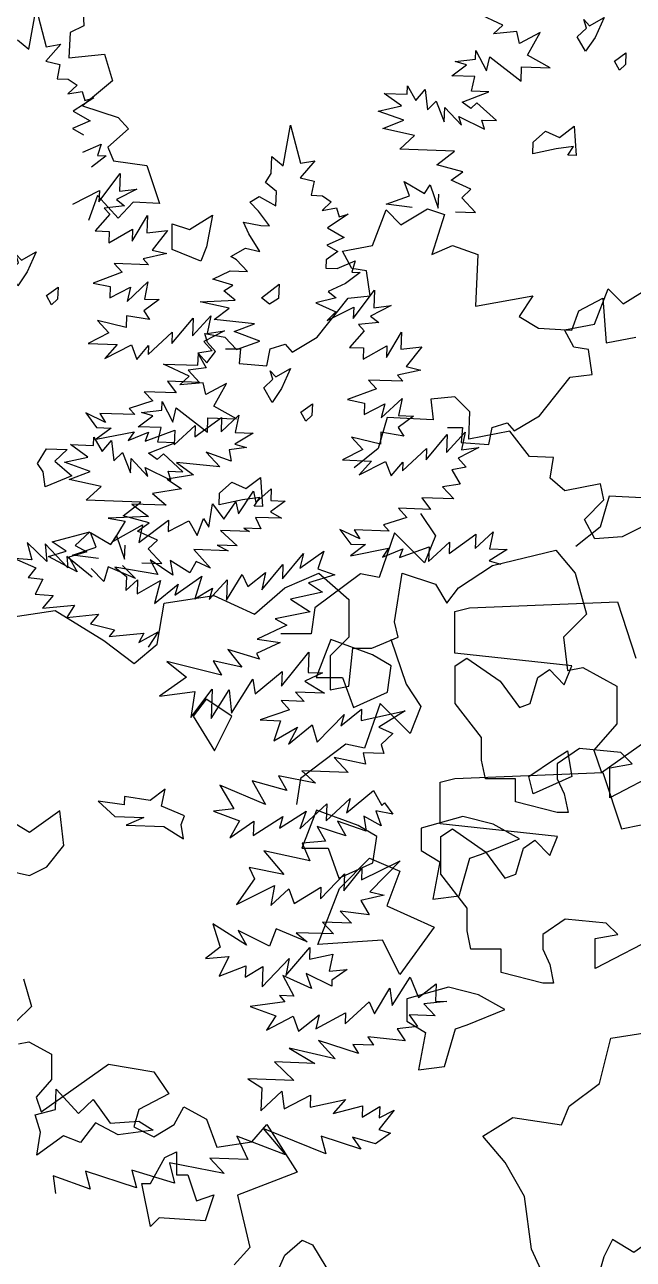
# Model space of a CAD drawing. Header units: inches. Extents: x -11 to 128, y 7 to 56.
# Drawn here: x 19.583 to 19.834, y 22.766 to 23.276 of the extents above; entities that cross this region are included whole.
import ezdxf

# ---------------------------------------------------------------- set-up
doc = ezdxf.new("R2010")
doc.units = ezdxf.units.IN
doc.header["$MEASUREMENT"] = 0
doc.layers.add('CAY', color=94, linetype='Continuous')
doc.layers.add('CAY-3', color=61, linetype='Continuous')
picture_1 = doc.add_image_def('image1.jpg', size_in_pixel=(1680, 1093))

# ---------------------------------------------------------------- blocks, each defined once
blk = doc.blocks.new('A$C76451831')
at = {"layer": 'CAY'}
for p, q in [((2471.8, 2031.9), (2478.5, 2069.3)), ((2478.5, 2069.3), (2487.7, 2034.1)), ((2460.6, 2024.6), (2461.2, 2040.4)), ((2461.2, 2040.4), (2471.8, 2031.9)), ((2500.9, 2036.3), (2487.3, 2020.9)), ((2487.7, 2034.1), (2500.9, 2036.3)), ((2455.4, 2016.6), (2460.6, 2024.6)), ((2465.5, 2008.1), (2455.4, 2016.6)), ((2487.3, 2020.9), (2500.3, 2017.8)), ((2500.3, 2017.8), (2497.6, 2004.7)), ((2441.2, 1998.5), (2449.5, 2003.7)), ((2449.5, 2003.7), (2465, 1995)), ((2465, 1995), (2465.5, 2008.1)), ((2497.6, 2004.7), (2508, 2004.3)), ((2508, 2004.3), (2515.9, 1998.6)), ((2449, 1990.1), (2441.2, 1998.5)), ((2459, 1976.6), (2449, 1990.1)), ((2515.9, 1998.6), (2507.5, 1990.8)), ((2507.5, 1990.8), (2520.7, 1993)), ((2520.7, 1993), (2523.1, 1984.8)), ((2435.1, 1980.1), (2451.3, 1976.8)), ((2440.1, 1969.1), (2435.1, 1980.1)), ((2451.3, 1976.8), (2459, 1976.6)), ((2531.4, 1987.2), (2512.4, 1974.7)), ((2523.1, 1984.8), (2531.4, 1987.2)), ((2450.4, 1952.9), (2440.1, 1969.1)), ((2527.9, 1966), (2511.8, 1958.9)), ((2512.4, 1974.7), (2527.9, 1966)), ((2423.5, 1948.4), (2437, 1956)), ((2437, 1956), (2450.4, 1952.9)), ((2511.8, 1958.9), (2522, 1953.1)), ((2428.9, 1945.4), (2423.5, 1948.4)), ((2438.9, 1934.7), (2428.9, 1945.4)), ((2511.3, 1945.3), (2511.1, 1937.6)), ((2522, 1953.1), (2511.3, 1945.3)), ((2521.5, 1937.2), (2538.1, 1944.4)), ((2538.1, 1944.4), (2535, 1934)), ((2407, 1927.6), (2423.1, 1935.2)), ((2423.1, 1935.2), (2438.9, 1934.7)), ((2511.1, 1937.6), (2521.5, 1937.2)), ((2542.7, 1933.8), (2529.2, 1923.4)), ((2535, 1934), (2542.7, 1933.8)), ((2425.3, 1922), (2407, 1927.6)), ((2417, 1916.8), (2425.3, 1922)), ((2529.2, 1923.4), (2513.1, 1916.2)), ((2395.4, 1906.7), (2427.6, 1908.3)), ((2427.6, 1908.3), (2417, 1916.8)), ((2520.6, 1910.5), (2501.8, 1905.7)), ((2513.1, 1916.2), (2520.6, 1910.5)), ((2536.2, 1891.4), (2555.7, 1917.4)), ((2555.7, 1917.4), (2555.1, 1901.1)), ((2421.9, 1900.8), (2395.4, 1906.7)), ((2408.4, 1890.4), (2421.9, 1900.8)), ((2501.8, 1905.7), (2520.1, 1897.4)), ((2512.1, 1889.5), (2536.6, 1901.8)), ((2520.1, 1897.4), (2512.1, 1889.5)), ((2536.6, 1901.8), (2536.2, 1891.4)), ((2571.1, 1903.3), (2552.1, 1893.5)), ((2555.1, 1901.1), (2571.1, 1903.3)), ((2445.4, 1886.4), (2408.4, 1890.4)), ((2426.6, 1879.3), (2445.4, 1886.4)), ((2559.6, 1887.8), (2541, 1885.8)), ((2541, 1885.8), (2546.2, 1880.1)), ((2552.1, 1893.5), (2559.6, 1887.8)), ((2402.2, 1869.3), (2399.8, 1877.6)), ((2399.8, 1877.6), (2418.2, 1874.2)), ((2418.2, 1874.2), (2428.7, 1862.9)), ((2450.3, 1870.4), (2426.6, 1879.3)), ((2546.2, 1880.1), (2532.6, 1864.8)), ((2566.7, 1855.4), (2580.6, 1878.9)), ((2580.6, 1878.9), (2580.1, 1863.1)), ((2409.6, 1860.9), (2402.2, 1869.3)), ((2428.7, 1862.9), (2450.3, 1870.4)), ((2532.6, 1864.8), (2545.7, 1864.3)), ((2545.3, 1853.9), (2567, 1866.3)), ((2545.7, 1864.3), (2545.3, 1853.9)), ((2567, 1866.3), (2566.7, 1855.4)), ((2580.1, 1863.1), (2599.2, 1865.2)), ((2599.2, 1865.2), (2585, 1847.1)), ((2393.3, 1848.3), (2393.7, 1859.2)), ((2393.7, 1859.2), (2401.6, 1850.7)), ((2401.6, 1850.7), (2409.6, 1860.9)), ((2361.6, 1849.4), (2393.3, 1848.3)), ((2385.3, 1838.2), (2361.6, 1849.4)), ((2598.4, 1843.9), (2577, 1839.2)), ((2585, 1847.1), (2598.4, 1843.9)), ((2376.8, 1830.3), (2385.3, 1838.2)), ((2398.2, 1832.3), (2376.8, 1830.3)), ((2400.5, 1821.3), (2398.2, 1832.3)), ((2419.5, 1831.5), (2400.5, 1821.3)), ((2407.9, 1810.6), (2419.5, 1831.5)), ((2581.8, 1833.6), (2550.1, 1834.7)), ((2550.1, 1834.7), (2557.5, 1826.7)), ((2577, 1839.2), (2581.8, 1833.6)), ((2557.5, 1826.7), (2530.9, 1816.8)), ((2562, 1799.8), (2581.2, 1817.7)), ((2581.2, 1817.7), (2577.9, 1802)), ((2341.5, 1804.8), (2360.1, 1806.9)), ((2360.1, 1806.9), (2360.4, 1815)), ((2360.4, 1815), (2370.2, 1796.1)), ((2370.2, 1796.1), (2373.4, 1809.1)), ((2373.4, 1809.1), (2402, 1786.8)), ((2428.8, 1799), (2407.9, 1810.6)), ((2530.9, 1816.8), (2546.6, 1813.5)), ((2546.6, 1813.5), (2546.3, 1803.1)), ((2546.3, 1803.1), (2565.2, 1812.8)), ((2565.2, 1812.8), (2562, 1799.8)), ((2338.3, 1791.8), (2351.8, 1801.7)), ((2351.8, 1801.7), (2341.5, 1804.8)), ((2402, 1786.8), (2402.5, 1799.9)), ((2402.5, 1799.9), (2428.8, 1799)), ((2591.5, 1801.5), (2577.6, 1791.1)), ((2577.9, 1802), (2591.5, 1801.5)), ((2359.6, 1791), (2338.3, 1791.8)), ((2356.4, 1777.5), (2359.6, 1791)), ((2561.5, 1786.7), (2561.2, 1775.8)), ((2582.7, 1783.2), (2561.5, 1786.7)), ((2577.6, 1791.1), (2582.7, 1783.2)), ((2603.3, 1761.2), (2622.6, 1784.5)), ((2622.1, 1768.2), (2639, 1786.7)), ((2622.6, 1784.5), (2622.1, 1768.2)), ((2639, 1786.7), (2635.8, 1770.5)), ((2292, 1763.9), (2276.1, 1775.3)), ((2276.1, 1775.3), (2297.4, 1774.6)), ((2297.4, 1774.6), (2297.7, 1782.3)), ((2297.7, 1782.3), (2305.3, 1768.9)), ((2305.3, 1768.9), (2313.9, 1779)), ((2313.9, 1779), (2315.9, 1760.3)), ((2347.9, 1767.4), (2372.2, 1777)), ((2372.2, 1777), (2356.4, 1777.5)), ((2561.2, 1775.8), (2534.7, 1782.2)), ((2534.7, 1782.2), (2545.1, 1770.9)), ((2651.7, 1772.6), (2632.8, 1762.9)), ((2635.8, 1770.5), (2651.7, 1772.6)), ((2270.6, 1759.2), (2292, 1763.9)), ((2315.9, 1760.3), (2323.9, 1768.2)), ((2323.9, 1768.2), (2331.4, 1749.4)), ((2331.4, 1749.4), (2331.9, 1762.5)), ((2331.9, 1762.5), (2347.1, 1746.1)), ((2355.9, 1761.7), (2347.9, 1767.4)), ((2361.5, 1766.9), (2355.9, 1761.7)), ((2379.5, 1750.4), (2361.5, 1766.9)), ((2545.1, 1770.9), (2526.2, 1761.2)), ((2526.2, 1761.2), (2552.9, 1760.2)), ((2581.6, 1751.1), (2603.6, 1771.6)), ((2603.6, 1771.6), (2603.3, 1761.2)), ((2632.8, 1762.9), (2640.2, 1754.5)), ((2294.3, 1750.7), (2270.6, 1759.2)), ((2275, 1743.2), (2294.3, 1750.7)), ((2347.1, 1746.1), (2344.7, 1754.4)), ((2344.7, 1754.4), (2368.3, 1742.7)), ((2365.9, 1750.9), (2379.5, 1750.4)), ((2368.3, 1742.7), (2365.9, 1750.9)), ((2552.9, 1760.2), (2541.6, 1747.5)), ((2541.6, 1747.5), (2566, 1759.8)), ((2566, 1759.8), (2571, 1746.5)), ((2571, 1746.5), (2581.9, 1759.2)), ((2581.9, 1759.2), (2581.6, 1751.1)), ((2640.2, 1754.5), (2627, 1752.2)), ((2627, 1752.2), (2634.6, 1738.8)), ((2304.2, 1736.7), (2275, 1743.2)), ((2634.6, 1738.8), (2618.3, 1736.6)), ((2290.6, 1724.1), (2304.2, 1736.7)), ((2618.3, 1736.6), (2628.7, 1725.4)), ((2340.9, 1722.3), (2290.6, 1724.1)), ((2324.6, 1709.7), (2340.9, 1722.3)), ((2577.7, 1716.8), (2585.5, 1708.3)), ((2607.1, 1715.7), (2577.7, 1716.8)), ((2628.7, 1725.4), (2599.3, 1726.4)), ((2599.3, 1726.4), (2607.1, 1715.7)), ((2348.4, 1703.5), (2324.6, 1709.7)), ((2585.5, 1708.3), (2564, 1701.4)), ((2294.6, 1694.5), (2313.2, 1683.4)), ((2299.6, 1681.1), (2294.6, 1694.5)), ((2337.7, 1695.7), (2348.4, 1703.5)), ((2356, 1687.3), (2337.7, 1695.7)), ((2524, 1697.3), (2533.9, 1683.8)), ((2542.3, 1688.5), (2524, 1697.3)), ((2569.2, 1695.7), (2537.1, 1696.9)), ((2537.1, 1696.9), (2542.3, 1688.5)), ((2564, 1701.4), (2569.2, 1695.7)), ((2624.3, 1675.2), (2648.9, 1693)), ((2648.4, 1679.8), (2664.8, 1695.1)), ((2648.9, 1693), (2648.4, 1679.8)), ((2664.8, 1695.1), (2661.6, 1679.4)), ((2236.3, 1685.2), (2240.6, 1669.3)), ((2254.4, 1667.9), (2236.3, 1685.2)), ((2252.8, 1684.1), (2254.4, 1667.9)), ((2273.6, 1662), (2252.8, 1684.1)), ((2278, 1673.7), (2299.6, 1681.1)), ((2313.2, 1683.4), (2318.5, 1691.4)), ((2318.5, 1691.4), (2325.9, 1669.8)), ((2325.9, 1669.8), (2326.4, 1682.9)), ((2347.5, 1679.5), (2356, 1687.3)), ((2547.5, 1683.4), (2533.6, 1673)), ((2533.9, 1683.8), (2547.5, 1683.4)), ((2578.8, 1671.4), (2605.9, 1681.3)), ((2605.4, 1667.7), (2624.6, 1685.6)), ((2605.9, 1681.3), (2605.4, 1667.7)), ((2624.6, 1685.6), (2624.3, 1675.2)), ((2224.6, 1670.4), (2244.1, 1661.9)), ((2240.6, 1669.3), (2224.6, 1670.4)), ((2272.6, 1672.4), (2273.6, 1662)), ((2295.9, 1653.3), (2272.6, 1672.4)), ((2301.9, 1670.6), (2278, 1673.7)), ((2360.2, 1665.9), (2347.5, 1679.5)), ((2533.6, 1673), (2568.7, 1679.9)), ((2568.7, 1679.9), (2563, 1671.9)), ((2563, 1671.9), (2581.8, 1679.4)), ((2581.8, 1679.4), (2578.8, 1671.4)), ((2677.9, 1678.8), (2661.2, 1668.5)), ((2661.6, 1679.4), (2677.9, 1678.8)), ((2664.3, 1664.1), (2722.6, 1678.3)), ((2722.6, 1678.3), (2740.3, 1657)), ((2244.1, 1661.9), (2237.2, 1653)), ((2306.7, 1649.3), (2295.1, 1661.4)), ((2310.8, 1662.9), (2306.7, 1649.3)), ((2336, 1652.2), (2310.8, 1662.9)), ((2323.9, 1664.2), (2336, 1652.2)), ((2341.7, 1666.5), (2360.2, 1665.9)), ((2633, 1643.5), (2664.3, 1664.1)), ((2661.2, 1668.5), (2672, 1665.4)), ((2237.2, 1653), (2250.5, 1651.6)), ((2250.5, 1651.6), (2243.7, 1637.7)), ((2473.2, 1643.5), (2504.5, 1657)), ((2504.5, 1657), (2532.2, 1632.9)), ((2574, 1612.2), (2581.1, 1657)), ((2581.1, 1657), (2611.8, 1647)), ((2611.8, 1647), (2622.4, 1629.3)), ((2740.3, 1657), (2750.9, 1619.3)), ((2243.7, 1637.7), (2260.2, 1636.6)), ((2260.2, 1636.6), (2250.4, 1624.7)), ((2362.4, 1629.3), (2407.8, 1636.4)), ((2407.8, 1636.4), (2445.5, 1619.3)), ((2445.5, 1619.3), (2473.2, 1643.5)), ((2622.4, 1629.3), (2633, 1643.5)), ((2250.4, 1624.7), (2279.7, 1627.6)), ((2279.7, 1627.6), (2272.6, 1616.4)), ((2355.9, 1591.6), (2362.4, 1629.3)), ((2532.2, 1632.9), (2532.2, 1598.1)), ((2217.3, 1615.8), (2262.1, 1622.8)), ((2262.1, 1622.8), (2306.9, 1595.1)), ((2272.6, 1616.4), (2301.9, 1619.3)), ((2301.9, 1619.3), (2294.6, 1610.4)), ((2750.9, 1619.3), (2729.7, 1598.1)), ((2294.6, 1610.4), (2316.5, 1604.8)), ((2316.5, 1604.8), (2311.6, 1598.8)), ((2311.6, 1598.8), (2343.6, 1601.9)), ((2339, 1593.3), (2356.7, 1603.2)), ((2343.6, 1601.9), (2339, 1593.3)), ((2356.7, 1603.2), (2347.6, 1589.1)), ((2577.6, 1598.1), (2574, 1612.2)), ((2306.9, 1595.1), (2334.7, 1573.9)), ((2334.7, 1573.9), (2355.9, 1591.6)), ((2532.2, 1598.1), (2515.1, 1580.9)), ((2553.4, 1588), (2577.6, 1598.1)), ((2729.7, 1598.1), (2733.2, 1567.4)), ((2515.1, 1580.9), (2515.1, 1549.7)), ((2532.2, 1553.2), (2535.7, 1588)), ((2535.7, 1588), (2553.4, 1588)), ((2733.2, 1567.4), (2747.4, 1570.3)), ((2747.4, 1570.3), (2778.6, 1553.2)), ((2515.1, 1549.7), (2532.2, 1553.2)), ((2778.6, 1553.2), (2778.6, 1518.4)), ((2764.5, 1473.6), (2857.6, 1539.7)), ((2778.6, 1518.4), (2757.4, 1494.2)), ((2757.4, 1494.2), (2764.5, 1473.6)), ((5420.6, 1053.6), (5427.3, 1091)), ((5427.3, 1091), (5436.5, 1055.8)), ((5470, 1100.6), (5471.1, 1075.2)), ((5856.5, 1075.7), (5832.8, 1086.9)), ((5458.4, 1068.9), (5457.3, 1045.7)), ((5471.1, 1075.2), (5458.4, 1068.9)), ((5848, 1067.8), (5856.5, 1075.7)), ((5869.4, 1069.8), (5848, 1067.8)), ((5871.7, 1058.8), (5869.4, 1069.8)), ((5890.7, 1069), (5871.7, 1058.8)), ((5879.1, 1048.1), (5890.7, 1069)), ((5410, 1062.2), (5420.6, 1053.6)), ((5449.8, 1058.1), (5436.1, 1042.7)), ((5436.5, 1055.8), (5449.8, 1058.1)), ((5457.3, 1045.7), (5490, 1048.9)), ((5490, 1048.9), (5497.4, 1024.6)), ((5831.4, 1044.3), (5831.6, 1052.5)), ((5831.6, 1052.5), (5841.4, 1033.6)), ((5841.4, 1033.6), (5844.6, 1046.6)), ((5844.6, 1046.6), (5873.3, 1024.3)), ((5900, 1036.5), (5879.1, 1048.1)), ((5436.1, 1042.7), (5449.1, 1039.5)), ((5449.1, 1039.5), (5446.4, 1026.4)), ((5809.5, 1029.2), (5823, 1039.2)), ((5812.7, 1042.3), (5831.4, 1044.3)), ((5823, 1039.2), (5812.7, 1042.3)), ((5873.3, 1024.3), (5873.7, 1037.4)), ((5873.7, 1037.4), (5900, 1036.5)), ((5446.4, 1026.4), (5456.8, 1026.1)), ((5456.8, 1026.1), (5464.8, 1020.4)), ((5497.4, 1024.6), (5470, 1001.4)), ((5830.8, 1028.5), (5809.5, 1029.2)), ((5827.6, 1015), (5830.8, 1028.5)), ((5464.8, 1020.4), (5456.3, 1012.5)), ((5456.3, 1012.5), (5469.5, 1014.7)), ((5469.5, 1014.7), (5472, 1006.5)), ((5747.3, 1012.8), (5768.6, 1012.1)), ((5763.2, 1001.4), (5747.3, 1012.8)), ((5768.6, 1012.1), (5768.9, 1019.8)), ((5768.9, 1019.8), (5776.6, 1006.4)), ((5776.6, 1006.4), (5785.1, 1016.5)), ((5785.1, 1016.5), (5787.1, 997.8)), ((5819.1, 1004.9), (5843.5, 1014.5)), ((5843.5, 1014.5), (5827.6, 1015)), ((5480.2, 1008.9), (5461.2, 996.5)), ((5470, 1001.4), (5502.7, 990.9)), ((5472, 1006.5), (5480.2, 1008.9)), ((5741.8, 996.7), (5763.2, 1001.4)), ((5787.1, 997.8), (5795.1, 1005.7)), ((5795.1, 1005.7), (5802.6, 986.9)), ((5802.6, 986.9), (5803.1, 1000)), ((5803.1, 1000), (5818.4, 983.6)), ((5827.1, 999.2), (5819.1, 1004.9)), ((5832.7, 1004.4), (5827.1, 999.2)), ((5850.7, 987.9), (5832.7, 1004.4)), ((5461.2, 996.5), (5476.8, 987.8)), ((5502.7, 990.9), (5512.2, 980.3)), ((5765.5, 988.2), (5741.8, 996.7)), ((5818.4, 983.6), (5815.9, 991.8)), ((5815.9, 991.8), (5839.5, 980.1)), ((5839.5, 980.1), (5837.1, 988.4)), ((5837.1, 988.4), (5850.7, 987.9)), ((5476.8, 987.8), (5460.6, 980.6)), ((5460.6, 980.6), (5470.9, 974.8)), ((5512.2, 980.3), (5493.2, 963.4)), ((5746.2, 980.7), (5765.5, 988.2)), ((5775.4, 974.2), (5746.2, 980.7)), ((5470.3, 959), (5486.9, 966.1)), ((5486.9, 966.1), (5483.8, 955.8)), ((5761.9, 961.5), (5775.4, 974.2)), ((5491.5, 955.5), (5478, 945.1)), ((5483.8, 955.8), (5491.5, 955.5)), ((5493.2, 963.4), (5498.5, 950.8)), ((5812.1, 959.8), (5761.9, 961.5)), ((5795.8, 947.2), (5812.1, 959.8)), ((5498.5, 950.8), (5529.1, 946.6)), ((5529.1, 946.6), (5540.7, 911.8)), ((5819.6, 940.9), (5795.8, 947.2)), ((5485, 913.1), (5504.5, 939.2)), ((5504.5, 939.2), (5503.9, 922.9)), ((5770.8, 918.6), (5765.8, 931.9)), ((5765.8, 931.9), (5784.4, 920.9)), ((5808.9, 933.2), (5819.6, 940.9)), ((5827.2, 924.8), (5808.9, 933.2)), ((5460.9, 911.2), (5485.4, 923.5)), ((5485.4, 923.5), (5485, 913.1)), ((5519.9, 925), (5501, 915.3)), ((5503.9, 922.9), (5519.9, 925)), ((5784.4, 920.9), (5789.7, 928.8)), ((5789.7, 928.8), (5797.1, 907.3)), ((5797.1, 907.3), (5797.6, 920.4)), ((5818.7, 916.9), (5827.2, 924.8)), ((5483.7, 919.1), (5475.3, 895.9)), ((5502.7, 898.1), (5483.7, 919.1)), ((5508.5, 909.6), (5489.8, 907.5)), ((5501, 915.3), (5508.5, 909.6)), ((5516.4, 912.8), (5502.7, 898.1)), ((5540.7, 911.8), (5516.4, 912.8)), ((5749.2, 911.2), (5770.8, 918.6)), ((5773.1, 908.1), (5749.2, 911.2)), ((5831.4, 903.4), (5818.7, 916.9)), ((5495.1, 901.9), (5481.4, 886.5)), ((5489.8, 907.5), (5495.1, 901.9)), ((5515.5, 877.1), (5529.5, 900.7)), ((5529.5, 900.7), (5528.9, 884.8)), ((5812.9, 904), (5831.4, 903.4)), ((5481.4, 886.5), (5494.5, 886)), ((5494.1, 875.6), (5515.9, 888)), ((5494.5, 886), (5494.1, 875.6)), ((5515.9, 888), (5515.5, 877.1)), ((5528.9, 884.8), (5548, 886.9)), ((5548, 886.9), (5533.8, 868.8)), ((5547.3, 865.6), (5525.8, 860.9)), ((5533.8, 868.8), (5547.3, 865.6)), ((5498.9, 856.4), (5506.3, 848.5)), ((5530.6, 855.3), (5498.9, 856.4)), ((5525.8, 860.9), (5530.6, 855.3)), ((5506.3, 848.5), (5479.7, 838.5)), ((5479.7, 838.5), (5495.4, 835.2)), ((5495.4, 835.2), (5495.1, 824.8)), ((5495.1, 824.8), (5514, 834.6)), ((5510.8, 821.5), (5530, 839.5)), ((5514, 834.6), (5510.8, 821.5)), ((5530, 839.5), (5526.8, 823.7)), ((5540.3, 823.2), (5526.4, 812.8)), ((5526.8, 823.7), (5540.3, 823.2)), ((5510.4, 808.4), (5510, 797.5)), ((5531.5, 805), (5510.4, 808.4)), ((5526.4, 812.8), (5531.5, 805)), ((5570.9, 790), (5587.9, 808.4)), ((5587.9, 808.4), (5584.6, 792.2)), ((5510, 797.5), (5483.5, 803.9)), ((5483.5, 803.9), (5494, 792.7)), ((5552.1, 782.9), (5571.5, 806.3)), ((5571.5, 806.3), (5570.9, 790)), ((5494, 792.7), (5475, 782.9)), ((5530.4, 772.8), (5552.4, 793.3)), ((5552.4, 793.3), (5552.1, 782.9)), ((5600.5, 794.4), (5581.6, 784.6)), ((5581.6, 784.6), (5589, 776.2)), ((5584.6, 792.2), (5600.5, 794.4)), ((5475, 782.9), (5501.7, 782)), ((5501.7, 782), (5490.4, 769.2)), ((5490.4, 769.2), (5514.9, 781.5)), ((5514.9, 781.5), (5519.8, 768.2)), ((5519.8, 768.2), (5530.7, 781)), ((5530.7, 781), (5530.4, 772.8)), ((5589, 776.2), (5575.8, 773.9)), ((5575.8, 773.9), (5583.5, 760.5)), ((5583.5, 760.5), (5567.1, 758.4)), ((5567.1, 758.4), (5577.6, 747.1)), ((5526.5, 738.5), (5534.4, 730.1)), ((5555.9, 737.5), (5526.5, 738.5)), ((5577.6, 747.1), (5548.1, 748.2)), ((5548.1, 748.2), (5555.9, 737.5)), ((5534.4, 730.1), (5512.8, 723.1)), ((5472.8, 719.1), (5482.8, 705.6)), ((5491.1, 710.3), (5472.8, 719.1)), ((5518.1, 717.5), (5485.9, 718.6)), ((5485.9, 718.6), (5491.1, 710.3)), ((5512.8, 723.1), (5518.1, 717.5)), ((5597.3, 701.6), (5613.7, 716.9)), ((5613.7, 716.9), (5610.4, 701.1)), ((5496.3, 705.1), (5482.4, 694.7)), ((5482.8, 705.6), (5496.3, 705.1)), ((5554.2, 689.5), (5573.5, 707.4)), ((5573.1, 697), (5597.7, 714.7)), ((5573.5, 707.4), (5573.1, 697)), ((5597.7, 714.7), (5597.3, 701.6)), ((5482.4, 694.7), (5517.5, 701.6)), ((5517.5, 701.6), (5511.8, 693.7)), ((5511.8, 693.7), (5530.6, 701.2)), ((5527.6, 693.1), (5554.7, 703.1)), ((5530.6, 701.2), (5527.6, 693.1)), ((5554.7, 703.1), (5554.2, 689.5)), ((5626.7, 700.5), (5610, 690.2)), ((5610.4, 701.1), (5626.7, 700.5)), ((5606.7, 674.5), (5583.5, 683)), ((5583.5, 683), (5596.1, 669.4)), ((5620.8, 687.1), (5604.8, 685)), ((5604.8, 685), (5606.7, 674.5)), ((5610, 690.2), (5620.8, 687.1)), ((5596.1, 669.4), (5556.4, 673.5)), ((5556.4, 673.5), (5571.9, 662.1)), ((5571.9, 662.1), (5547.7, 658)), ((5561, 649.3), (5534.1, 644.8)), ((5547.7, 658), (5561, 649.3)), ((5629.4, 636.5), (5643.5, 649.2)), ((5643.5, 649.2), (5643.1, 638.3)), ((5534.1, 644.8), (5546.9, 634)), ((5599.9, 621.2), (5610.9, 637.2)), ((5610.9, 637.2), (5613.2, 626.2)), ((5613.2, 626.2), (5627.1, 647)), ((5627.1, 647), (5629.4, 636.5)), ((5656.2, 637.9), (5642.7, 627.9)), ((5643.1, 638.3), (5656.2, 637.9)), ((5515.2, 635.1), (5530.7, 623.7)), ((5546.9, 634), (5515.2, 635.1)), ((5586.1, 614), (5589.5, 635.2)), ((5589.5, 635.2), (5599.9, 621.2)), ((5642.7, 627.9), (5652.9, 622.1)), ((5530.7, 623.7), (5493.4, 622.2)), ((5493.4, 622.2), (5509.2, 619.4)), ((5509.2, 619.4), (5497.7, 600.8)), ((5497.7, 600.8), (5525, 616.1)), ((5521.7, 599.9), (5549.1, 620.3)), ((5525, 616.1), (5521.7, 599.9)), ((5549.1, 620.3), (5548.8, 609.9)), ((5548.8, 609.9), (5567.7, 619.6)), ((5567.7, 619.6), (5575.4, 606.2)), ((5575.4, 606.2), (5581.3, 621.9)), ((5581.3, 621.9), (5586.1, 614)), ((5629, 622.9), (5634, 612.3)), ((5652.9, 622.1), (5629, 622.9)), ((5596.8, 610.9), (5612.2, 596.8)), ((5623.5, 610), (5596.8, 610.9)), ((5618.2, 612.9), (5623.5, 610)), ((5634, 612.3), (5618.2, 612.9)), ((5603.9, 592.1), (5572.2, 593.2)), ((5572.2, 593.2), (5587.5, 576.3)), ((5612.2, 596.8), (5593.6, 597.4)), ((5593.6, 597.4), (5603.9, 592.1)), ((5669.9, 576.2), (5691.8, 591.7)), ((5691.8, 591.7), (5686.2, 575.6)), ((5552.8, 569.8), (5532, 583.7)), ((5532, 583.7), (5539.2, 570.3)), ((5568.7, 572), (5550.5, 583.1)), ((5550.5, 583.1), (5552.8, 569.8)), ((5574.5, 582.2), (5568.7, 572)), ((5587.5, 576.3), (5574.5, 582.2)), ((5634.8, 556.1), (5654.2, 579.4)), ((5653.7, 566.3), (5673.1, 589.7)), ((5654.2, 579.4), (5653.7, 566.3)), ((5673.1, 589.7), (5669.9, 576.2)), ((5499.6, 577.1), (5510.2, 568.6)), ((5539.2, 570.3), (5499.6, 577.1)), ((5510.2, 568.6), (5509.7, 555.5)), ((5554.9, 551.2), (5579.5, 568.9)), ((5579.5, 568.9), (5573.3, 547.8)), ((5602.3, 546.8), (5616.7, 570.3)), ((5616.7, 570.3), (5621.8, 559.3)), ((5621.8, 559.3), (5638.1, 572.3)), ((5638.1, 572.3), (5634.8, 556.1)), ((5701.9, 570.1), (5677.6, 562.8)), ((5686.2, 575.6), (5701.9, 570.1)), ((5509.7, 555.5), (5520.5, 565.5)), ((5520.5, 565.5), (5520, 552.4)), ((5520, 552.4), (5541.7, 564.8)), ((5541.7, 564.8), (5536, 543.7)), ((5536, 543.7), (5557.9, 561.5)), ((5557.9, 561.5), (5554.9, 551.2)), ((5573.3, 547.8), (5589.5, 557.7)), ((5586.4, 547.4), (5602.9, 565.4)), ((5589.5, 557.7), (5586.4, 547.4)), ((5602.9, 565.4), (5602.3, 546.8)), ((5677.6, 562.8), (5690.5, 554.2)), ((5690.5, 554.2), (5661.2, 547.5)), ((5661.2, 547.5), (5679.4, 536)), ((5679.4, 536), (5647, 529.4)), ((5683.6, 539.8), (5680.1, 515.6)), ((5657.7, 523.6), (5630.5, 510.9)), ((5647, 529.4), (5657.7, 523.6)), ((5680.1, 515.6), (5652.4, 515.6)), ((5632.6, 492.3), (5603.4, 501.4)), ((5603.4, 501.4), (5616.4, 485.1)), ((5651.7, 507.9), (5630, 497.8)), ((5630.5, 510.9), (5651.7, 507.9)), ((5597.6, 477.6), (5547.3, 490.2)), ((5547.3, 490.2), (5565.4, 476)), ((5589.9, 491), (5597.6, 477.6)), ((5616.4, 485.1), (5589.9, 491)), ((5630, 497.8), (5632.6, 492.3)), ((5653, 467.5), (5678.1, 498.8)), ((5678.1, 498.8), (5677.5, 480.3)), ((5628.7, 460.7), (5653.5, 481.1)), ((5653.5, 481.1), (5653, 467.5)), ((5690.6, 479.8), (5674.5, 472.2)), ((5677.5, 480.3), (5690.6, 479.8)), ((5565.4, 476), (5540.7, 458.3)), ((5606.8, 442.8), (5626.5, 473.9)), ((5626.5, 473.9), (5628.7, 460.7)), ((5674.5, 472.2), (5692.6, 461.1)), ((5540.7, 458.3), (5573.1, 462.6)), ((5569.5, 438.7), (5589, 464.8)), ((5573.1, 462.6), (5569.5, 438.7)), ((5589, 464.8), (5588.1, 438)), ((5588.1, 438), (5604.8, 464.2)), ((5604.8, 464.2), (5606.8, 442.8)), ((5652.5, 454.4), (5660.4, 445.9)), ((5673.8, 453.6), (5652.5, 454.4)), ((5665.9, 462.1), (5673.8, 453.6)), ((5692.6, 461.1), (5665.9, 462.1)), ((5660.4, 445.9), (5633.3, 436.5)), ((5707.5, 431.2), (5726.6, 446.4)), ((5726.6, 446.4), (5726.2, 435.9)), ((5726.2, 435.9), (5766.8, 445)), ((5766.8, 445), (5742.3, 429.9)), ((5633.3, 436.5), (5651.9, 435.8)), ((5651.9, 435.8), (5645.8, 417.4)), ((5659.3, 414.3), (5681.2, 432.1)), ((5681.2, 432.1), (5685.6, 416.1)), ((5685.6, 416.1), (5710.5, 441.5)), ((5710.5, 441.5), (5707.5, 431.2)), ((5645.8, 417.4), (5667.5, 429.8)), ((5667.5, 429.8), (5659.3, 414.3)), ((5742.3, 429.9), (5755.2, 424.1)), ((5755.2, 424.1), (5744.5, 414)), ((5744.5, 414), (5746.9, 405.8)), ((5701.4, 401.9), (5714.1, 388.3)), ((5730.2, 395.9), (5701.4, 401.9)), ((5746.9, 405.8), (5727.9, 406.4)), ((5727.9, 406.4), (5730.2, 395.9)), ((5714.1, 388.3), (5671.6, 389.8)), ((5671.6, 389.8), (5684.3, 378.5)), ((5596.3, 376.6), (5609.2, 354.8)), ((5638.3, 358.8), (5596.3, 376.6)), ((5625.9, 380.5), (5638.3, 358.8)), ((5657.8, 371.7), (5625.9, 380.5)), ((5650.1, 385.1), (5657.8, 371.7)), ((5684.3, 378.5), (5650.1, 385.1)), ((5694, 343.7), (5716, 364.2)), ((5712.8, 351.2), (5737.6, 371.6)), ((5716, 364.2), (5712.8, 351.2)), ((5737.6, 371.6), (5745.2, 357.8)), ((5609.2, 354.8), (5590.5, 352.7)), ((5590.5, 352.7), (5614.2, 343.7)), ((5651.2, 337), (5675.7, 352.5)), ((5669.7, 336.4), (5694.5, 359.5)), ((5675.7, 352.5), (5669.7, 336.4)), ((5694.5, 359.5), (5694, 343.7)), ((5755.4, 349.7), (5739.6, 353)), ((5739.6, 353), (5744.6, 339.2)), ((5745.2, 357.8), (5747.6, 360.4)), ((5747.6, 360.4), (5755.4, 349.7)), ((5614.2, 343.7), (5605.5, 328.2)), ((5605.5, 328.2), (5627.4, 343.3)), ((5626.9, 330.2), (5654.2, 347.8)), ((5627.4, 343.3), (5626.9, 330.2)), ((5654.2, 347.8), (5651.2, 337)), ((5730.8, 334.2), (5704.4, 343.3)), ((5704.4, 343.3), (5712.1, 329.9)), ((5744.6, 339.2), (5728.6, 347.9)), ((5728.6, 347.9), (5730.8, 334.2)), ((5712.1, 329.9), (5685.6, 338.5)), ((5685.6, 338.5), (5693.3, 325.1)), ((5693.3, 325.1), (5672, 323.1)), ((5672, 323.1), (5679.1, 307)), ((5636.8, 316.2), (5655.1, 294.3)), ((5679.1, 307), (5636.8, 316.2)), ((5726.5, 289.5), (5762, 306.9)), ((5762, 306.9), (5734.3, 278.4)), ((5623.2, 300.8), (5628.2, 290.2)), ((5655.1, 294.3), (5623.2, 300.8)), ((5710.3, 279.2), (5726.9, 299.9)), ((5726.9, 299.9), (5726.5, 289.5)), ((5628.2, 290.2), (5611.5, 266.8)), ((5611.5, 266.8), (5646.6, 284.1)), ((5646.6, 284.1), (5643.2, 265.7)), ((5688.7, 271.8), (5710.9, 295)), ((5710.9, 295), (5710.3, 279.2)), ((5643.2, 265.7), (5659.6, 281)), ((5659.6, 281), (5664.6, 267.6)), ((5664.6, 267.6), (5689.1, 282.7)), ((5689.1, 282.7), (5688.7, 271.8)), ((5747.3, 275.2), (5725.9, 270.5)), ((5734.3, 278.4), (5747.3, 275.2)), ((5725.9, 270.5), (5733.6, 257.1)), ((5717.4, 249.5), (5690.7, 250.4)), ((5690.7, 250.4), (5700.8, 239.6)), ((5733.6, 257.1), (5706.9, 260.7)), ((5706.9, 260.7), (5717.4, 249.5)), ((5620.7, 229.3), (5589.6, 249)), ((5589.6, 249), (5596.6, 227.4)), ((5641.9, 228.5), (5613, 242.7)), ((5613, 242.7), (5620.7, 229.3)), ((5647.9, 244.2), (5641.9, 228.5)), ((5676.5, 232.3), (5647.9, 244.2)), ((5700.8, 239.6), (5666.4, 240.8)), ((5666.4, 240.8), (5676.5, 232.3)), ((5596.6, 227.4), (5583.1, 217)), ((5656.8, 201.3), (5679, 227.2)), ((5679, 227.2), (5678.7, 216.4)), ((5583.1, 217), (5604.4, 219)), ((5604.4, 219), (5595.6, 200.7)), ((5635.2, 191.1), (5660.1, 217)), ((5660.1, 217), (5656.8, 201.3)), ((5678.7, 216.4), (5700.1, 221.1)), ((5700.1, 221.1), (5696.9, 205.3)), ((5595.6, 200.7), (5620, 210.3)), ((5620, 210.3), (5619.6, 199.9)), ((5619.6, 199.9), (5635.8, 209.7)), ((5635.8, 209.7), (5635.2, 191.1)), ((5696.9, 205.3), (5713.2, 207)), ((5713.2, 207), (5699.3, 197.1)), ((5654.1, 201.4), (5664.3, 182.4)), ((5680.4, 189.6), (5654.1, 201.4)), ((5699.1, 191.6), (5675.5, 203.3)), ((5675.5, 203.3), (5680.4, 189.6)), ((5699.3, 197.1), (5699.1, 191.6)), ((5754.7, 173.8), (5771.4, 200)), ((5771.4, 200), (5778.9, 181.1)), ((5778.9, 181.1), (5795.2, 193.7)), ((5795.2, 193.7), (5794.7, 177.9)), ((5651.2, 182.9), (5656, 177.3)), ((5664.3, 182.4), (5651.2, 182.9)), ((5738.5, 166.2), (5752.5, 189.8)), ((5752.5, 189.8), (5754.7, 173.8)), ((5656, 177.3), (5624.1, 172.9)), ((5624.1, 172.9), (5647.8, 164.4)), ((5711.5, 156.8), (5733.5, 177.3)), ((5733.5, 177.3), (5738.5, 166.2)), ((5805.1, 177.5), (5783.7, 175.5)), ((5783.7, 175.5), (5794.2, 164.3)), ((5794.7, 177.9), (5805.1, 177.5)), ((5647.8, 164.4), (5639.2, 151.1)), ((5639.2, 151.1), (5663.7, 163.9)), ((5663.7, 163.9), (5668.6, 150.1)), ((5668.6, 150.1), (5687.7, 165.3)), ((5684.6, 152.2), (5711.8, 167.2)), ((5687.7, 165.3), (5684.6, 152.2)), ((5711.8, 167.2), (5711.5, 156.8)), ((5794.2, 164.3), (5770.2, 165.1)), ((5770.2, 165.1), (5778, 154.4)), ((5778, 154.4), (5759.3, 152.4)), ((5759.3, 152.4), (5766.7, 141.2)), ((5723.7, 129.6), (5686.9, 141.7)), ((5686.9, 141.7), (5702.2, 124.9)), ((5737.5, 137.3), (5718.5, 137.9)), ((5718.5, 137.9), (5723.7, 129.6)), ((5766.7, 141.2), (5732.4, 145.1)), ((5732.4, 145.1), (5737.5, 137.3)), ((5702.2, 124.9), (5659.9, 134.5)), ((5659.9, 134.5), (5683.5, 120.6)), ((5646.4, 121.9), (5664.3, 104.9)), ((5683.5, 120.6), (5646.4, 121.9)), ((5621.8, 106.4), (5634.7, 98.2)), ((5664.3, 104.9), (5621.8, 106.4)), ((5634.7, 98.2), (5633.9, 77)), ((5633.9, 77), (5653.1, 94.9)), ((5653.1, 94.9), (5655.3, 78.9)), ((5655.3, 78.9), (5679.7, 91.2)), ((5679.7, 91.2), (5679.3, 80.4)), ((5679.3, 80.4), (5711.8, 87.4)), ((5711.8, 87.4), (5700.4, 74.6)), ((5700.4, 74.6), (5727.4, 81.4)), ((5727.4, 81.4), (5727.1, 71)), ((5727.1, 71), (5743.3, 80.8)), ((5743.3, 80.8), (5742.9, 70.4)), ((5756.7, 77.6), (5742.5, 59.6)), ((5742.9, 70.4), (5756.7, 77.6)), ((5693.7, 37.2), (5636.1, 60.6)), ((5636.1, 60.6), (5656.5, 36.3)), ((5742.5, 59.6), (5753.3, 56.5)), ((5656.5, 36.3), (5611.8, 53.7)), ((5611.8, 53.7), (5621.9, 32)), ((5726, 41.5), (5689.3, 53.7)), ((5689.3, 53.7), (5693.7, 37.2)), ((5739.3, 46.5), (5718.3, 52.7)), ((5718.3, 52.7), (5726, 41.5)), ((5753.3, 56.5), (5739.3, 46.5)), ((5600.2, 19.2), (5549.8, 29.1)), ((5549.8, 29.1), (5554.6, 10.4)), ((5621.9, 32), (5587.1, 33.3)), ((5587.1, 33.3), (5600.2, 19.2)), ((5476.9, 4.9), (5442.9, 17)), ((5442.9, 17), (5445, 1)), ((5472.5, 21.4), (5476.9, 4.9)), ((5519.5, 6.1), (5472.5, 21.4)), ((5515.1, 22.2), (5519.5, 6.1)), ((5554.6, 10.4), (5515.1, 22.2))]:
    blk.add_line(p, q, dxfattribs=at)
for points in [[(2451.7, 1910.2), (2468, 1922.8), (2467.5, 1909.6), (2459.2, 1904.5)], [(2453.8, 1827.6), (2462.2, 1835.5), (2459.8, 1843.3), (2465, 1837.6), (2478.4, 1845.3), (2470.1, 1827), (2461.5, 1814.2)], [(2452.7, 1718.4), (2445, 1718.7), (2450.2, 1726.6), (2434.3, 1724.5), (2412.8, 1719.8), (2413.2, 1730.7), (2424.4, 1740.7), (2437.4, 1734.8), (2450.9, 1745.2)], [(2424.5, 1525.4), (2400.8, 1541.2), (2388.9, 1525.4), (2408.7, 1493.7)], [(2721.4, 1485.8), (2733.3, 1493.7), (2737.3, 1469.9), (2701.6, 1454.1), (2697.7, 1469.9)], [(2270.1, 1406.6), (2266.2, 1438.3), (2238.4, 1418.5), (2218.7, 1430.3), (2210.7, 1414.5), (2202.8, 1386.8), (2238.4, 1378.9), (2254.3, 1386.8)], [(2523.5, 1367), (2551.2, 1394.7), (2578.9, 1382.8), (2567, 1351.1), (2610.6, 1331.3), (2578.9, 1287.8), (2563.1, 1319.5), (2503.7, 1315.5)], [(2362.9, 1119.3), (2373.5, 1124.6), (2373.5, 1103.5), (2384.1, 1103.5), (2392, 1079.7), (2407.8, 1085), (2399.9, 1061.2), (2357.7, 1063.9), (2349.7, 1055.9), (2341.8, 1095.6), (2349.7, 1095.6)], [(5925, 1065.1), (5933.4, 1073), (5931, 1080.8), (5936.2, 1075.1), (5949.6, 1082.8), (5941.3, 1064.5), (5932.7, 1051.7)], [(5923.9, 955.9), (5916.2, 956.2), (5921.4, 964.1), (5905.5, 962), (5884.1, 957.3), (5884.4, 968.1), (5895.7, 978.2), (5908.6, 972.3), (5922.1, 982.7)], [(5552.4, 869.2), (5552.4, 892.9), (5568.2, 887.7), (5589.3, 900.9), (5584, 871.8), (5578.8, 858.6)], [(5402.6, 849.4), (5411, 857.2), (5408.6, 865), (5413.8, 859.4), (5427.2, 867.1), (5418.9, 848.8), (5410.3, 835.9)], [(5433.8, 664.7), (5428.6, 672.6), (5436.8, 685.9), (5455.8, 685.2), (5444.5, 674.7), (5459.9, 661), (5435.5, 651)], [(5441.9, 600.5), (5476.7, 609.7), (5463.1, 597), (5473.8, 591.2), (5457.3, 586.3), (5465, 572.9), (5438.7, 587), (5454.8, 591.9)], [(5560.6, 340.2), (5563.6, 348.2), (5542.6, 357.1), (5545.9, 372.9), (5532, 362.5), (5508.5, 366), (5508.2, 358.3), (5484.4, 361.9), (5499.7, 347.7), (5526.4, 346.8), (5509.9, 339.7), (5544.7, 338.5), (5562.9, 327)], [(5431.1, 57.3), (5426.2, 73.3), (5445, 78.1), (5445.6, 96.7), (5466.2, 74.6), (5479.7, 87.3), (5495.3, 65.5), (5521.6, 67.3), (5535, 59.1), (5502.6, 54.8), (5481.7, 65.9), (5467.9, 47.8), (5452.3, 53.8), (5427.7, 36.1)]]:
    blk.add_lwpolyline(points, close=True, dxfattribs=at)
for points in [[(2492.6, 1796.8), (2487.9, 1805.1), (2498.6, 1812.9), (2498.2, 1802), (2492.6, 1796.8)], [(2233, 1283.7), (2240.1, 1258.5), (2225.9, 1244.3)], [(2228.3, 1223.9), (2237.7, 1225.8), (2258.6, 1214.4), (2258.6, 1191.2), (2244.4, 1175.1), (2249.1, 1161.4), (2311.2, 1205.4), (2352.9, 1198.3), (2366.7, 1177.9), (2339.1, 1163.7), (2334.4, 1147.6), (2352.9, 1138.5), (2371.4, 1149.9), (2380.4, 1166.1), (2401.2, 1154.7), (2410.7, 1129.1), (2442.9, 1133.8), (2456.7, 1149.9), (2484.6, 1105.9), (2429.6, 1084.7), (2441, 1036.7), (2426.8, 1020.6)], [(2461.8, 1004.1), (2473.2, 1029.6), (2489.3, 1043.4), (2498.7, 1039.1), (2517.2, 1008.8)], [(5963.8, 1034.3), (5959.1, 1042.6), (5969.8, 1050.4), (5969.4, 1039.5), (5963.8, 1034.3)], [(5441.4, 818.5), (5436.7, 826.9), (5447.4, 834.6), (5447, 823.8), (5441.4, 818.5)]]:
    blk.add_lwpolyline(points, dxfattribs=at)
at = {"layer": 'CAY-3'}
for p, q in [((2762.6, 1187.4), (2773.2, 1229.3)), ((2773.2, 1229.3), (2818.1, 1236.4)), ((2734.9, 1166.8), (2762.6, 1187.4)), ((2727.8, 1149.6), (2734.9, 1166.8)), ((2655.3, 1139), (2683, 1156.1)), ((2683, 1156.1), (2727.8, 1149.6)), ((2676, 1114.8), (2655.3, 1139)), ((2693.6, 1083.6), (2676, 1114.8)), ((2700.1, 1035.2), (2693.6, 1083.6)), ((2717.8, 996.9), (2700.1, 1035.2)), ((5780.9, 626.5), (5794.5, 605.9)), ((5756.9, 608.7), (5742.6, 567.5)), ((5766.8, 598.8), (5756.9, 608.7)), ((5794.5, 605.9), (5784.5, 581.1)), ((5784.5, 581.1), (5766.8, 598.8)), ((5725.5, 571.1), (5683.6, 539.8)), ((5742.6, 567.5), (5725.5, 571.1)), ((5825.7, 539.8), (5961.9, 545.3)), ((5961.9, 545.3), (5979, 493.4)), ((5812.2, 536.3), (5825.7, 539.8)), ((5812.2, 497.9), (5812.2, 536.3)), ((86.7, 510.8), (100.8, 469.5)), ((5920.1, 486.4), (5812.2, 497.9)), ((5812.8, 486.4), (5823.4, 493.4)), ((5823.4, 493.4), (5854, 472.2)), ((5812.8, 451.6), (5812.8, 486.4)), ((5888.8, 475.7), (5899.4, 482.8)), ((5899.4, 482.8), (5913, 468.7)), ((5913, 468.7), (5920.1, 486.4)), ((100.8, 469.5), (114.4, 448.9)), ((5854, 472.2), (5871.7, 448)), ((5881.7, 451.6), (5888.8, 475.7)), ((76.8, 451.7), (62.5, 410.5)), ((86.7, 441.8), (76.8, 451.7)), ((114.4, 448.9), (104.4, 424.1)), ((5836.9, 420.3), (5812.8, 451.6)), ((5871.7, 448), (5881.7, 451.6)), ((104.4, 424.1), (86.7, 441.8)), ((5836.9, 399.6), (5836.9, 420.3)), ((45.4, 414.1), (3.5, 382.8)), ((62.5, 410.5), (45.4, 414.1)), ((5927.1, 410.3), (5906.5, 396.1)), ((5964.9, 406.7), (5927.1, 410.3)), ((6055.5, 417.4), (5954.9, 364.8)), ((5840.5, 382.5), (5836.9, 399.6)), ((5975.5, 396.1), (5964.9, 406.7)), ((145.6, 382.8), (281.8, 388.3)), ((281.8, 388.3), (298.9, 336.4)), ((5906.5, 396.1), (5906.5, 382.5)), ((5954.9, 392.6), (5975.5, 396.1)), ((5954.9, 364.8), (5954.9, 392.6)), ((3.5, 382.8), (0, 358.6)), ((132.1, 379.3), (145.6, 382.8)), ((132.1, 340.9), (132.1, 379.3)), ((5868.2, 382.5), (5840.5, 382.5)), ((5868.2, 361.3), (5868.2, 382.5)), ((5906.5, 382.5), (5913, 368.4)), ((5913, 368.4), (5916.5, 351.3)), ((298.9, 336.4), (400.1, 357.1)), ((5906.5, 351.3), (5868.2, 361.3)), ((240, 329.4), (132.1, 340.9)), ((5916.5, 351.3), (5906.5, 351.3)), ((132.7, 329.4), (143.3, 336.4)), ((143.3, 336.4), (173.9, 315.2)), ((132.7, 294.5), (132.7, 329.4)), ((201.6, 294.5), (208.7, 318.7)), ((208.7, 318.7), (219.3, 325.8)), ((219.3, 325.8), (232.9, 311.7)), ((232.9, 311.7), (240, 329.4)), ((173.9, 315.2), (191.6, 291)), ((156.8, 263.3), (132.7, 294.5)), ((191.6, 291), (201.6, 294.5)), ((156.8, 242.6), (156.8, 263.3)), ((247, 253.3), (226.4, 239.1)), ((284.8, 249.7), (247, 253.3)), ((375.4, 260.4), (274.7, 207.8)), ((160.4, 225.5), (156.8, 242.6)), ((226.4, 239.1), (226.4, 225.5)), ((274.7, 235.6), (295.4, 239.1)), ((295.4, 239.1), (284.8, 249.7)), ((274.7, 207.8), (274.7, 235.6)), ((188.1, 225.5), (160.4, 225.5)), ((188.1, 204.3), (188.1, 225.5)), ((226.4, 225.5), (232.9, 211.4)), ((232.9, 211.4), (236.4, 194.3)), ((226.4, 194.3), (188.1, 204.3)), ((236.4, 194.3), (226.4, 194.3))]:
    blk.add_line(p, q, dxfattribs=at)
for points in [[(2826, 1020.1), (2822.1, 1051.8), (2794.4, 1032), (2774.6, 1043.9), (2766.7, 1028), (2758.7, 1000.3), (2794.4, 992.4), (2810.2, 1000.3)], [(5736.7, 496.4), (5698.4, 510.5), (5684.8, 475.7), (5709, 475.7), (5719, 448), (5750.3, 462.2), (5753.8, 486.4)], [(56.6, 339.4), (18.3, 353.5), (4.7, 318.7), (28.9, 318.7), (38.9, 291), (70.2, 305.2), (73.7, 329.4)], [(5847.5, 340.7), (5819.8, 347.7), (5781.5, 337.1), (5781.5, 316.5), (5798.6, 305.9), (5792.1, 271.6), (5816.3, 274.6), (5826.3, 309.4), (5836.9, 312.9), (5871.7, 327.1)], [(167.4, 183.7), (139.7, 190.7), (101.4, 180.1), (101.4, 159.5), (118.5, 148.9), (112, 114.6), (136.2, 117.6), (146.2, 152.4), (156.8, 155.9), (191.6, 170.1)]]:
    blk.add_lwpolyline(points, close=True, dxfattribs=at)
for points in [[(5601.5, 778.1), (5615.2, 778.1), (5614.1, 764.4), (5639.4, 762.3), (5642.6, 778.1), (5656.3, 782.3), (5662.6, 774.9), (5685.8, 788.7), (5714.3, 824.5), (5734.4, 826.6), (5731.2, 849.8), (5717.5, 851.9), (5709, 867.8), (5736.5, 873), (5749.1, 905.7), (5762.8, 892), (5787.1, 906.8), (5802.9, 901.5), (5791.3, 864.6), (5810.3, 873), (5833.5, 864.6), (5831.4, 817.1), (5884.1, 826.6), (5871.5, 807.6), (5889.4, 797.1), (5920, 795), (5926.3, 812.9), (5948.5, 824.5), (5951.6, 783.4), (5979, 788.7)], [(5985.4, 614.6), (5966.4, 605.1), (5941.1, 603), (5931.6, 621), (5949.5, 638.9), (5946.3, 653.7), (5913.6, 647.3), (5899.9, 658.9), (5903.1, 677.9), (5881, 679), (5863, 702.2), (5825.1, 694.8), (5826.1, 720.1), (5812.4, 733.8), (5790.2, 731.7), (5792.4, 712.7), (5750.2, 714.8), (5741.7, 686.3), (5719.6, 668.4)], [(138.9, 705.6), (152.6, 705.6), (151.5, 691.9), (176.9, 689.8), (180, 705.6), (193.7, 709.9), (200.1, 702.5), (223.3, 716.2), (251.7, 752), (271.8, 754.2), (268.6, 777.4), (254.9, 779.5), (246.5, 795.3), (273.9, 800.6), (286.5, 833.3), (300.3, 819.5), (324.5, 834.3)], [(329.8, 640.3), (287.6, 642.4), (279.2, 613.9), (257, 596)]]:
    blk.add_lwpolyline(points, dxfattribs=at)

msp = doc.modelspace()

# ---------------------------------------------------------------- block references
at = {"layer": 'CAY', "xscale": 0.0004489089019145984, "yscale": 0.0004489089019145984, "zscale": 0.0004489089019145984}
for p in [(17.15095, 22.79263), (19.69482, 22.79263), (18.5797, 22.30535)]:
    msp.add_blockref('A$C76451831', p, dxfattribs=at)

# ---------------------------------------------------------------- pictures from other files: only their frames are drawn
image = msp.add_image(picture_1, insert=(12.49661, 7.37723), size_in_units=(74.4025, 48.40591))
image.dxf.flags = 6

doc.saveas('drawing.dxf')
